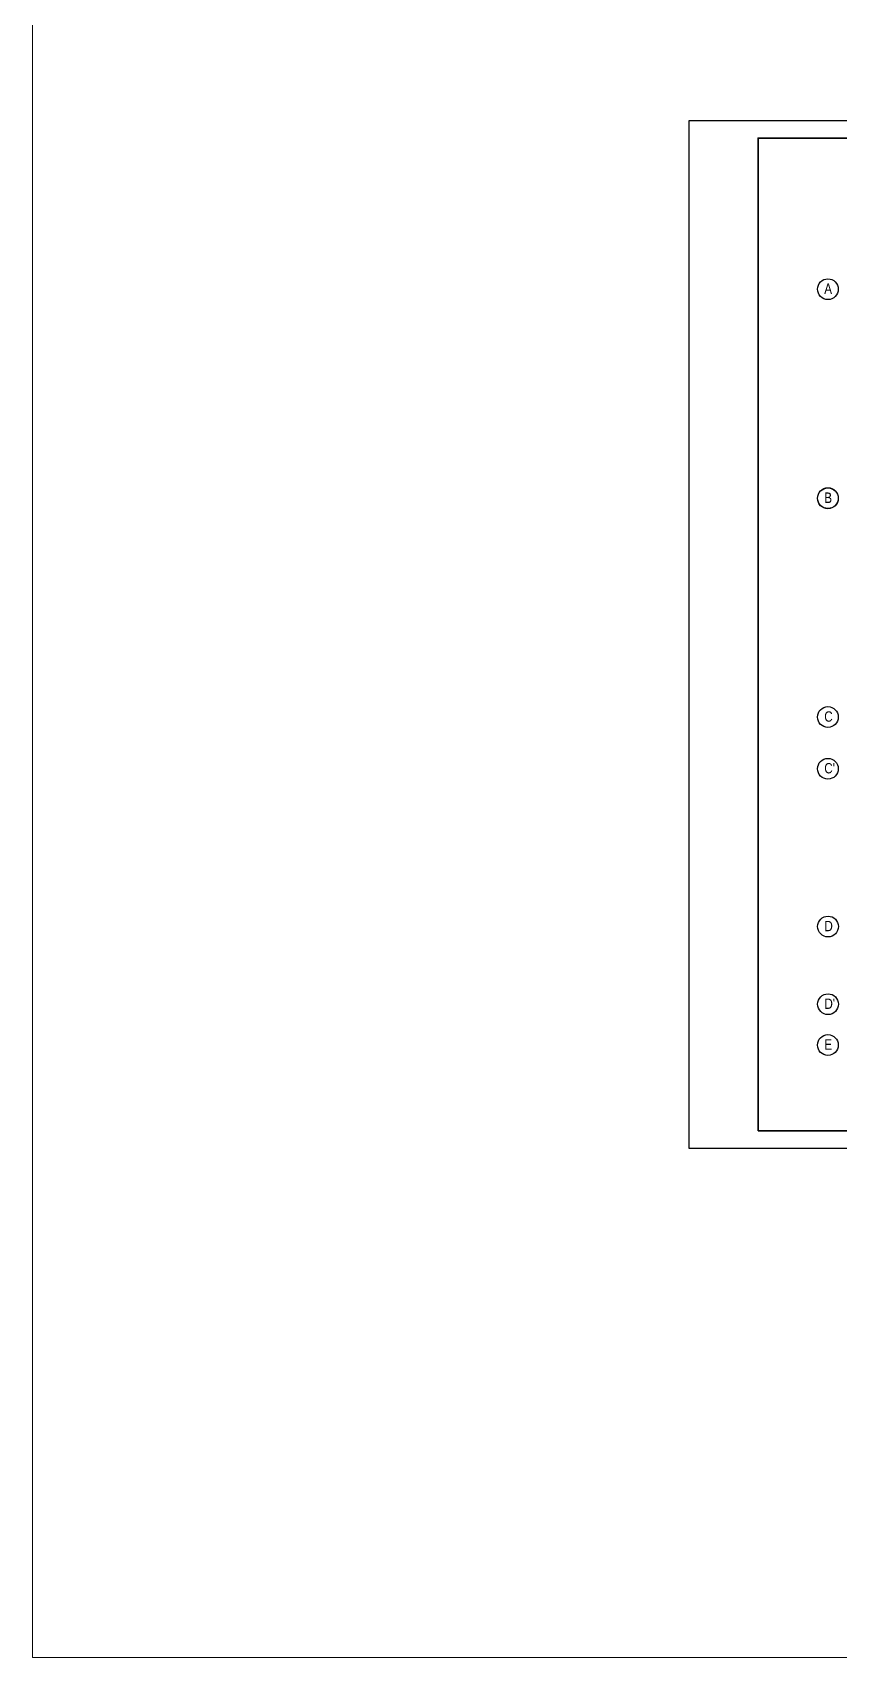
# Model space of a CAD drawing. Header units: millimetres. Extents: x -135140 to 267856, y -70704 to 149933.
# Drawn here: x -81263 to -57954, y -70704 to -23729 of the extents above; entities that cross this region are included whole.
import ezdxf

# ---------------------------------------------------------------- set-up
doc = ezdxf.new("R2010")
doc.units = ezdxf.units.MM
doc.header["$LTSCALE"] = 99.9
for name, color, linetype in [('+48_OSIE', 8, 'Continuous'), ('CP_LINENORM', 253, 'Continuous'), ('SCHODY_', 250, 'Continuous')]:
    doc.layers.add(name, color=color, linetype=linetype)
doc.layers.add('2DH_SYM', color=64, linetype='Continuous', lineweight=18)
doc.layers.add('CP_FRAME', color=223, linetype='Continuous', lineweight=35)
doc.styles.add('WRP_ARIAL', font='ARIAL.TTF', dxfattribs={"width": 0.8})

# ---------------------------------------------------------------- blocks, each defined once
blk = doc.blocks.new('OZN_OSI')
at = {"layer": '+48_OSIE', "linetype": 'Continuous', "ltscale": 5}
blk.add_circle((0, -30), 30, dxfattribs=at)
at = {"layer": '+48_OSIE', "linetype": 'Continuous', "ltscale": 5, "style": 'WRP_ARIAL', "width": 0.8}
blk.add_attdef('NR', (-23.3, -43.5), '', height=30, dxfattribs=at)
blk = doc.blocks.new('A3_POZIOM')
at = {"linetype": 'Continuous'}
blk.add_lwpolyline([(-395, 0), (0, 0), (0, 287), (-395, 287)], close=True, dxfattribs=at)
at = {"layer": 'CP_LINENORM', "linetype": 'Continuous'}
blk.add_lwpolyline([(-415, -5), (5, -5), (5, 292), (-415, 292)], close=True, dxfattribs=at)
blk.add_lwpolyline([(-185, -5), (-185, 0)], dxfattribs=at)

msp = doc.modelspace()

# ---------------------------------------------------------------- linework, layer by layer
at = {"layer": '2DH_SYM', "ltscale": 0.15}
msp.add_lwpolyline([(-13727, -70704), (-81263, -70704), (-81263, 149933), (-13727, 149933)], close=True, dxfattribs=at)

# ---------------------------------------------------------------- block references
at = {"layer": 'CP_FRAME', "ltscale": 0.15, "xscale": 100, "yscale": 100, "zscale": 10}
msp.add_blockref('A3_POZIOM', (-20807, -55481), dxfattribs=at)
at = {"layer": 'SCHODY_'}
ref = msp.add_blockref('OZN_OSI', (-58288, -30849), dxfattribs=dict(at, xscale=10, yscale=10, zscale=10))
ref.add_attrib('NR', 'A', (-58393, -31284), dxfattribs={"layer": '+48_OSIE', "linetype": 'Continuous', "ltscale": 5, "height": 300, "style": 'WRP_ARIAL', "width": 0.8})
ref = msp.add_blockref('OZN_OSI', (-58288, -36890), dxfattribs=dict(at, xscale=10, yscale=10, zscale=10))
ref.add_attrib('NR', 'B', (-58393, -37325), dxfattribs={"layer": '+48_OSIE', "linetype": 'Continuous', "ltscale": 5, "height": 300, "style": 'WRP_ARIAL', "width": 0.8})
ref = msp.add_blockref('OZN_OSI', (-58288, -36895), dxfattribs=dict(at, xscale=10, yscale=10, zscale=10))
ref.add_attrib('NR', 'B', (-58393, -37330), dxfattribs={"layer": '+48_OSIE', "linetype": 'Continuous', "ltscale": 5, "height": 300, "style": 'WRP_ARIAL', "width": 0.8})
ref = msp.add_blockref('OZN_OSI', (-58288, -43217), dxfattribs=dict(at, xscale=10, yscale=10, zscale=10))
ref.add_attrib('NR', 'C', (-58393, -43652), dxfattribs={"layer": '+48_OSIE', "linetype": 'Continuous', "ltscale": 5, "height": 300, "style": 'WRP_ARIAL', "width": 0.8})
ref = msp.add_blockref('OZN_OSI', (-58288, -44712), dxfattribs=dict(at, xscale=10, yscale=10, zscale=10))
ref.add_attrib('NR', "C'", (-58393, -45147), dxfattribs={"layer": '+48_OSIE', "linetype": 'Continuous', "ltscale": 5, "height": 300, "style": 'WRP_ARIAL', "width": 0.8})
ref = msp.add_blockref('OZN_OSI', (-58284, -49274), dxfattribs=dict(at, xscale=10, yscale=10, zscale=10))
ref.add_attrib('NR', 'D', (-58388, -49709), dxfattribs={"layer": '+48_OSIE', "linetype": 'Continuous', "ltscale": 5, "height": 300, "style": 'WRP_ARIAL', "width": 0.8})
ref = msp.add_blockref('OZN_OSI', (-58284, -51518), dxfattribs=dict(at, xscale=10, yscale=10, zscale=10))
ref.add_attrib('NR', "D'", (-58388, -51954), dxfattribs={"layer": '+48_OSIE', "linetype": 'Continuous', "ltscale": 5, "height": 300, "style": 'WRP_ARIAL', "width": 0.8})
ref = msp.add_blockref('OZN_OSI', (-58288, -52699), dxfattribs=dict(at, xscale=10, yscale=10, zscale=10))
ref.add_attrib('NR', 'E', (-58393, -53134), dxfattribs={"layer": '+48_OSIE', "linetype": 'Continuous', "ltscale": 5, "height": 300, "style": 'WRP_ARIAL', "width": 0.8})

doc.saveas('drawing.dxf')
